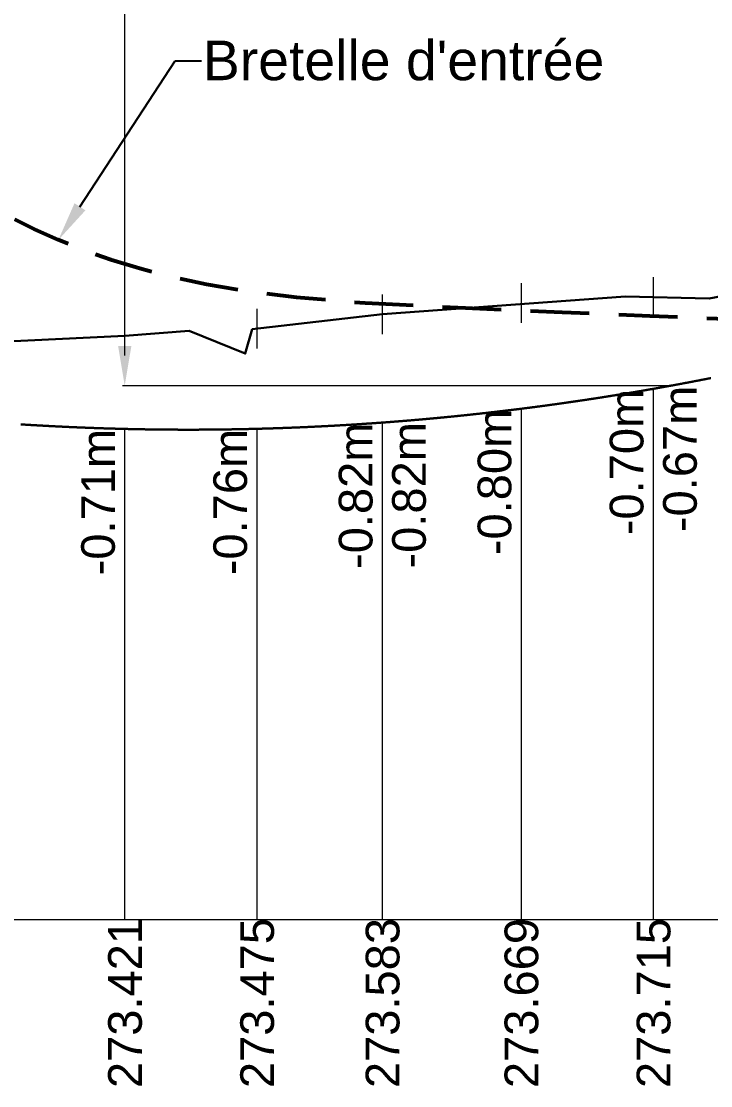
# Model space of a CAD drawing. Extents: x -67 to 3544, y -51 to 656.
# Drawn here: x 1860.6 to 1912.8, y 114.6 to 195.2 of the extents above; entities that cross this region are included whole.
import ezdxf
from ezdxf import colors
from ezdxf.entities.mleader import LeaderData, LeaderLine
from ezdxf.enums import TextEntityAlignment as Align
from ezdxf.math import Vec2, Vec3

# ---------------------------------------------------------------- set-up
doc = ezdxf.new("R2010")
doc.units = 0
doc.header["$PDSIZE"] = -0.00032
doc.linetypes.add('CACHE', pattern=[9.525, 6.35, -3.175])
doc.layers.get('0').update_dxf_attribs({"lineweight": 0})
for name, color, linetype, lineweight in [("Route - Bretelle d'entrée - PL - A14_Bretelle de sortie", 5, 'Continuous', 0), ("Route - Bretelle d'entrée - PL - Habillage - Intersection d’axes", 7, 'Continuous', 0), ('Route - Bretelle de sortie - PL - Cotation', 7, 'Continuous', 0), ('Route - Bretelle de sortie - PL - Projet Linéaire', 7, 'Continuous', 0), ('Route - Bretelle de sortie - PL - Terrain', 3, 'Continuous', 0)]:
    doc.layers.add(name, color=color, linetype=linetype, lineweight=lineweight)
doc.styles.add('CoteVert', font='arial.ttf', dxfattribs={"height": 0.0017})
doc.styles.add('CoteVertB', font='arial.ttf', dxfattribs={"height": 0.0017})
doc.styles.get("Standard").update_dxf_attribs({"font": 'arial.ttf', "height": 2.5})
doc.dimstyles.get("Standard").update_dxf_attribs({"dimtxt": 0.18, "dimasz": 0.18, "dimexe": 0.18, "dimexo": 0.0625, "dimgap": 0.09, "dimtad": 0, "dimtih": 1, "dimtoh": 1, "dimdec": 4, "dimzin": 0, "dimdsep": 46, "dimtxsty": 'Standard', "dimcen": 0.09, "dimadec": 0, "dimazin": 0, "dimtfac": 1, "dimtdec": 4, "dimtofl": 0, "dimtmove": 0, "dimatfit": 3, "dimfxl": 1, "dimtolj": 1, "dimtzin": 0, "dimarcsym": 0})

# ---------------------------------------------------------------- blocks, each defined once
blk = doc.blocks.new('*D12')
at = {"transparency": 16777216}
for p, q in [((1909.686, 271.735), (1868.25, 271.735)), ((1868.43, 268.735), (1868.43, 234.553)), ((1868.43, 170.633), (1868.43, 204.815)), ((1909.686, 167.633), (1868.25, 167.633))]:
    blk.add_line(p, q, dxfattribs=at)
for points in [[(1867.93, 268.735), (1868.93, 268.735), (1868.43, 271.735)], [(1867.93, 170.633), (1868.93, 170.633), (1868.43, 167.633)]]:
    blk.add_solid(points, dxfattribs=at)
at = {"layer": 'Defpoints', "color": 0, "transparency": 16777216}
for p in [(1909.749, 271.735), (1868.43, 167.633), (1909.749, 167.633)]:
    blk.add_point(p, dxfattribs=at)
at = {"transparency": 16777216, "insert": (1868.43, 219.684), "char_height": 3, "attachment_point": 5, "rotation": 90}
blk.add_mtext('\\A1;Gabarit 10.41 m', dxfattribs=at)

msp = doc.modelspace()

# ---------------------------------------------------------------- linework, layer by layer
at = {"layer": "Route - Bretelle d'entrée - PL - A14_Bretelle de sortie", "color": 5, "linetype": 'CACHE', "lineweight": 53, "ltscale": 0.7, "flags": 128}
msp.add_lwpolyline([(2039.55295, 194.20613), (2001.65898, 193.53979), (1999.14694, 193.45618), (1996.63484, 193.29368), (1994.1226, 193.05229), (1991.61024, 192.73198), (1989.09787, 192.33272), (1986.58587, 191.8545), (1984.07503, 191.29726), (1981.56661, 190.66097), (1979.06251, 189.94557), (1976.56536, 189.15101), (1974.07865, 188.27722), (1971.60687, 187.32415), (1969.15555, 186.2917), (1966.73145, 185.1798), (1965.95037, 184.80111), (1952.40652, 177.72321), (1951.0789, 177.01212), (1949.75592, 176.3507), (1948.43415, 175.7389), (1947.10962, 175.17667), (1945.77773, 174.66398), (1944.43302, 174.20077), (1943.06892, 173.78701), (1941.67737, 173.42268), (1940.24824, 173.10773), (1938.76844, 172.84215), (1937.22049, 172.62591), (1935.58012, 172.459), (1933.8119, 172.34141), (1931.86056, 172.27312), (1929.63149, 172.25413), (1926.93727, 172.28444), (1923.36767, 172.36406), (1919.03469, 172.49297), (1913.9947, 172.67121), (1908.16303, 172.89877), (1901.52822, 173.17569), (1894.2144, 173.50197), (1886.62449, 173.87766), (1881.43532, 174.30277), (1877.69741, 174.77734), (1874.62674, 175.3014), (1871.95763, 175.87501), (1869.56175, 176.4982), (1867.36583, 177.17103), (1865.32365, 177.89354), (1863.40402, 178.66579), (1861.58487, 179.48785), (1859.84998, 180.35978), (1858.23508, 181.25381), (1813.61561, 208.07307)], dxfattribs=at)
at = {"layer": 'Route - Bretelle de sortie - PL - Cotation', "color": 7, "linetype": 'Continuous'}
for p, q in [((1908.44873, 172.85307), (1908.44873, 175.85307)), ((1898.44873, 172.39316), (1898.44873, 175.39316)), ((1887.94316, 171.53961), (1887.94316, 174.53961)), ((1878.44873, 170.45465), (1878.44873, 173.45465)), ((1868.44873, 169.91791), (1868.44873, 172.91791)), ((1908.44873, 127.20613), (1908.44873, 167.39997)), ((1898.44873, 127.20613), (1898.44873, 165.89002)), ((1887.94316, 127.20613), (1887.94316, 164.84229)), ((1868.44873, 127.20613), (1868.44873, 164.36018)), ((1878.44873, 127.20613), (1878.44873, 164.37012)), ((2054.3083, 127.20613), (1602.96748, 127.20613))]:
    msp.add_line(p, q, dxfattribs=at)
at = {"layer": 'Route - Bretelle de sortie - PL - Projet Linéaire', "color": 1, "linetype": 'Continuous', "lineweight": 30, "flags": 128}
msp.add_lwpolyline([(1860.57152, 164.70439), (1860.60639, 164.70219), (1860.64126, 164.69999), (1860.67613, 164.69779), (1860.71101, 164.6956), (1860.74588, 164.69342), (1860.78075, 164.69124), (1860.81562, 164.68907), (1860.85049, 164.6869), (1860.88537, 164.68475), (1860.92024, 164.68259), (1860.95511, 164.68044), (1860.98998, 164.6783), (1861.02485, 164.67617), (1861.05972, 164.67404), (1861.0946, 164.67192), (1861.12947, 164.6698), (1861.16434, 164.66769), (1861.19921, 164.66559), (1861.23408, 164.66349), (1861.26896, 164.6614), (1861.30383, 164.65931), (1861.3387, 164.65723), (1861.37357, 164.65516), (1861.40844, 164.65309), (1861.44331, 164.65103), (1861.47819, 164.64897), (1861.51306, 164.64693), (1861.54793, 164.64488), (1861.5828, 164.64285), (1861.61767, 164.64081), (1861.65255, 164.63879), (1861.68742, 164.63677), (1861.72229, 164.63476), (1861.75716, 164.63275), (1861.79203, 164.63075), (1861.8269, 164.62875), (1861.86178, 164.62676), (1861.89665, 164.62478), (1861.93152, 164.62281), (1861.96639, 164.62084), (1862.00126, 164.61887), (1862.03613, 164.61691), (1862.07101, 164.61496), (1862.10588, 164.61302), (1862.14075, 164.61108), (1862.17562, 164.60914), (1862.21049, 164.60721), (1862.24536, 164.60529), (1862.28024, 164.60338), (1862.31511, 164.60146), (1862.34998, 164.59956), (1862.38485, 164.59767), (1862.41972, 164.59577), (1862.45459, 164.59389), (1862.48946, 164.59201), (1862.52434, 164.59014), (1862.55921, 164.58827), (1862.59408, 164.58641), (1862.62895, 164.58455), (1862.66382, 164.5827), (1862.69869, 164.58086), (1862.73357, 164.57903), (1862.76844, 164.57719), (1862.80331, 164.57537), (1862.83818, 164.57355), (1862.87305, 164.57174), (1862.90792, 164.56993), (1862.94279, 164.56813), (1862.97767, 164.56634), (1863.01254, 164.56455), (1863.04741, 164.56277), (1863.08228, 164.56099), (1863.11715, 164.55923), (1863.15202, 164.55746), (1863.1869, 164.5557), (1863.22177, 164.55395), (1863.25664, 164.55221), (1863.29151, 164.55047), (1863.32638, 164.54873), (1863.36125, 164.547), (1863.39612, 164.54528), (1863.43099, 164.54357), (1863.46587, 164.54186), (1863.50074, 164.54016), (1863.53561, 164.53846), (1863.57048, 164.53677), (1863.60535, 164.53509), (1863.64022, 164.53341), (1863.6751, 164.53174), (1863.70997, 164.53007), (1863.74484, 164.52841), (1863.77971, 164.52675), (1863.81458, 164.52511), (1863.84945, 164.52347), (1863.88432, 164.52183), (1863.91919, 164.5202), (1863.95407, 164.51857), (1863.98894, 164.51696), (1864.02381, 164.51535), (1864.05868, 164.51374), (1864.09355, 164.51214), (1864.12842, 164.51055), (1864.16329, 164.50896), (1864.19817, 164.50738), (1864.23304, 164.5058), (1864.26791, 164.50423), (1864.30278, 164.50267), (1864.33765, 164.50111), (1864.37252, 164.49956), (1864.40739, 164.49802), (1864.44226, 164.49648), (1864.47714, 164.49495), (1864.51201, 164.49342), (1864.54688, 164.4919), (1864.58175, 164.49038), (1864.61662, 164.48888), (1864.65149, 164.48738), (1864.68636, 164.48588), (1864.72123, 164.48439), (1864.75611, 164.48291), (1864.79098, 164.48143), (1864.82585, 164.47996), (1864.86072, 164.47849), (1864.89559, 164.47703), (1864.93046, 164.47558), (1864.96533, 164.47413), (1865.0002, 164.47269), (1865.03507, 164.47125), (1865.06995, 164.46983), (1865.10482, 164.4684), (1865.13969, 164.46698), (1865.17456, 164.46557), (1865.20943, 164.46417), (1865.2443, 164.46277), (1865.27917, 164.46138), (1865.31404, 164.45999), (1865.34891, 164.45861), (1865.38379, 164.45723), (1865.41866, 164.45587), (1865.45353, 164.4545), (1865.4884, 164.45315), (1865.52327, 164.4518), (1865.55814, 164.45045), (1865.59301, 164.44912), (1865.62788, 164.44778), (1865.66275, 164.44646), (1865.69763, 164.44514), (1865.7325, 164.44382), (1865.76737, 164.44252), (1865.80224, 164.44122), (1865.83711, 164.43992), (1865.87198, 164.43863), (1865.90685, 164.43735), (1865.94172, 164.43607), (1865.97659, 164.4348), (1866.01146, 164.43353), (1866.04634, 164.43227), (1866.08121, 164.43102), (1866.11608, 164.42977), (1866.15095, 164.42853), (1866.18582, 164.4273), (1866.22069, 164.42607), (1866.25556, 164.42485), (1866.29043, 164.42363), (1866.3253, 164.42242), (1866.36018, 164.42121), (1866.39505, 164.42002), (1866.42992, 164.41883), (1866.46479, 164.41764), (1866.49966, 164.41646), (1866.53453, 164.41528), (1866.5694, 164.41412), (1866.60427, 164.41296), (1866.63914, 164.4118), (1866.67401, 164.41065), (1866.70888, 164.40951), (1866.74376, 164.40837), (1866.77863, 164.40724), (1866.8135, 164.40611), (1866.84837, 164.405), (1866.88324, 164.40388), (1866.91811, 164.40277), (1866.95298, 164.40167), (1866.98785, 164.40058), (1867.02272, 164.39949), (1867.05759, 164.39841), (1867.09246, 164.39733), (1867.12734, 164.39626), (1867.16221, 164.39519), (1867.19708, 164.39414), (1867.23195, 164.39309), (1867.26682, 164.39204), (1867.30169, 164.391), (1867.33656, 164.38996), (1867.37143, 164.38894), (1867.4063, 164.38791), (1867.44117, 164.3869), (1867.47604, 164.38589), (1867.51092, 164.38489), (1867.54579, 164.38389), (1867.58066, 164.3829), (1867.61553, 164.38191), (1867.6504, 164.38093), (1867.68527, 164.37996), (1867.72014, 164.37899), (1867.75501, 164.37803), (1867.78988, 164.37708), (1867.82475, 164.37613), (1867.85962, 164.37518), (1867.89449, 164.37425), (1867.92937, 164.37332), (1867.96424, 164.37239), (1867.99911, 164.37147), (1868.03398, 164.37056), (1868.06885, 164.36966), (1868.10372, 164.36875), (1868.13859, 164.36786), (1868.17346, 164.36697), (1868.20833, 164.36609), (1868.2432, 164.36521), (1868.27807, 164.36434), (1868.31294, 164.36348), (1868.34781, 164.36262), (1868.38269, 164.36177), (1868.41756, 164.36092), (1868.45243, 164.36009), (1868.4873, 164.35925), (1868.52217, 164.35842), (1868.55704, 164.3576), (1868.59191, 164.35679), (1868.62678, 164.35598), (1868.66165, 164.35518), (1868.69652, 164.35438), (1868.73139, 164.35359), (1868.76626, 164.3528), (1868.80113, 164.35203), (1868.836, 164.35125), (1868.87088, 164.35049), (1868.90575, 164.34973), (1868.94062, 164.34897), (1868.97549, 164.34822), (1869.01036, 164.34748), (1869.04523, 164.34674), (1869.0801, 164.34602), (1869.11497, 164.34529), (1869.14984, 164.34457), (1869.18471, 164.34386), (1869.21958, 164.34316), (1869.25445, 164.34246), (1869.28932, 164.34176), (1869.32419, 164.34108), (1869.35907, 164.34039), (1869.39394, 164.33972), (1869.42881, 164.33905), (1869.46368, 164.33838), (1869.49855, 164.33773), (1869.53342, 164.33708), (1869.56829, 164.33643), (1869.60316, 164.3358), (1869.63803, 164.33516), (1869.6729, 164.33454), (1869.70777, 164.33392), (1869.74264, 164.3333), (1869.77751, 164.33269), (1869.81238, 164.33209), (1869.84726, 164.33149), (1869.88213, 164.3309), (1869.917, 164.33032), (1869.95187, 164.32974), (1869.98674, 164.32917), (1870.02161, 164.3286), (1870.05648, 164.32804), (1870.09135, 164.32749), (1870.12622, 164.32694), (1870.16109, 164.3264), (1870.19596, 164.32586), (1870.23083, 164.32533), (1870.2657, 164.32481), (1870.30057, 164.32429), (1870.33545, 164.32378), (1870.37032, 164.32328), (1870.40519, 164.32278), (1870.44006, 164.32229), (1870.47493, 164.3218), (1870.5098, 164.32132), (1870.54467, 164.32084), (1870.57954, 164.32038), (1870.61441, 164.31991), (1870.64928, 164.31946), (1870.68415, 164.31901), (1870.71902, 164.31856), (1870.75389, 164.31812), (1870.78876, 164.31769), (1870.82363, 164.31727), (1870.8585, 164.31684), (1870.89337, 164.31643), (1870.92825, 164.31602), (1870.96312, 164.31562), (1870.99799, 164.31523), (1871.03286, 164.31483), (1871.06773, 164.31445), (1871.1026, 164.31408), (1871.13747, 164.3137), (1871.17234, 164.31334), (1871.20721, 164.31298), (1871.24208, 164.31263), (1871.27695, 164.31228), (1871.31182, 164.31194), (1871.34669, 164.3116), (1871.38156, 164.31128), (1871.41643, 164.31095), (1871.4513, 164.31064), (1871.48617, 164.31033), (1871.52105, 164.31002), (1871.55592, 164.30972), (1871.59079, 164.30943), (1871.62566, 164.30914), (1871.66053, 164.30886), (1871.6954, 164.30859), (1871.73027, 164.30832), (1871.76514, 164.30806), (1871.80001, 164.30781), (1871.83488, 164.30755), (1871.86975, 164.30731), (1871.90462, 164.30707), (1871.93949, 164.30684), (1871.97436, 164.30662), (1872.00923, 164.3064), (1872.0441, 164.30618), (1872.07897, 164.30598), (1872.11385, 164.30578), (1872.14872, 164.30558), (1872.18359, 164.30539), (1872.21846, 164.30521), (1872.25333, 164.30503), (1872.2882, 164.30486), (1872.32307, 164.30469), (1872.35794, 164.30454), (1872.39281, 164.30439), (1872.42768, 164.30424), (1872.46255, 164.3041), (1872.49742, 164.30397), (1872.53229, 164.30384), (1872.56716, 164.30371), (1872.60203, 164.3036), (1872.6369, 164.30349), (1872.67177, 164.30338), (1872.70665, 164.30329), (1872.74152, 164.3032), (1872.77639, 164.30311), (1872.81126, 164.30303), (1872.84613, 164.30296), (1872.881, 164.30289), (1872.91587, 164.30283), (1872.95074, 164.30277), (1872.98561, 164.30272), (1873.02048, 164.30268), (1873.05535, 164.30264), (1873.09022, 164.30261), (1873.12509, 164.30259), (1873.15996, 164.30257), (1873.19483, 164.30256), (1873.2297, 164.30255), (1873.26457, 164.30255), (1873.29945, 164.30255), (1873.33432, 164.30257), (1873.36919, 164.30259), (1873.40406, 164.30261), (1873.43893, 164.30264), (1873.4738, 164.30267), (1873.50867, 164.30272), (1873.54354, 164.30276), (1873.57841, 164.30282), (1873.61328, 164.30288), (1873.64815, 164.30295), (1873.68302, 164.30302), (1873.71789, 164.3031), (1873.75276, 164.30318), (1873.78763, 164.30327), (1873.8225, 164.30337), (1873.85737, 164.30347), (1873.89225, 164.30358), (1873.92712, 164.3037), (1873.96199, 164.30382), (1873.99686, 164.30394), (1874.03173, 164.30408), (1874.0666, 164.30422), (1874.10147, 164.30436), (1874.13634, 164.30451), (1874.17121, 164.30467), (1874.20608, 164.30484), (1874.24095, 164.30501), (1874.27582, 164.30518), (1874.31069, 164.30536), (1874.34556, 164.30555), (1874.38043, 164.30575), (1874.4153, 164.30594), (1874.45017, 164.30615), (1874.48505, 164.30636), (1874.51992, 164.30658), (1874.55479, 164.30681), (1874.58966, 164.30704), (1874.62453, 164.30727), (1874.6594, 164.30752), (1874.69427, 164.30777), (1874.72914, 164.30802), (1874.76401, 164.30828), (1874.79888, 164.30855), (1874.83375, 164.30882), (1874.86862, 164.3091), (1874.90349, 164.30939), (1874.93836, 164.30968), (1874.97323, 164.30998), (1875.0081, 164.31028), (1875.04297, 164.31059), (1875.07785, 164.3109), (1875.11272, 164.31123), (1875.14759, 164.31156), (1875.18246, 164.31189), (1875.21733, 164.31223), (1875.2522, 164.31257), (1875.28707, 164.31293), (1875.32194, 164.31328), (1875.35681, 164.31365), (1875.39168, 164.31402), (1875.42655, 164.3144), (1875.46142, 164.31478), (1875.49629, 164.31517), (1875.53116, 164.31556), (1875.56603, 164.31596), (1875.6009, 164.31637), (1875.63577, 164.31678), (1875.67065, 164.3172), (1875.70552, 164.31763), (1875.74039, 164.31806), (1875.77526, 164.31849), (1875.81013, 164.31894), (1875.845, 164.31939), (1875.87987, 164.31984), (1875.91474, 164.3203), (1875.94961, 164.32077), (1875.98448, 164.32125), (1876.01935, 164.32173), (1876.05422, 164.32221), (1876.08909, 164.3227), (1876.12396, 164.3232), (1876.15883, 164.32371), (1876.1937, 164.32422), (1876.22857, 164.32473), (1876.26345, 164.32526), (1876.29832, 164.32578), (1876.33319, 164.32632), (1876.36806, 164.32686), (1876.40293, 164.32741), (1876.4378, 164.32796), (1876.47267, 164.32852), (1876.50754, 164.32908), (1876.54241, 164.32965), (1876.57728, 164.33023), (1876.61215, 164.33081), (1876.64702, 164.3314), (1876.68189, 164.332), (1876.71676, 164.3326), (1876.75164, 164.33321), (1876.78651, 164.33382), (1876.82138, 164.33444), (1876.85625, 164.33507), (1876.89112, 164.3357), (1876.92599, 164.33634), (1876.96086, 164.33698), (1876.99573, 164.33763), (1877.0306, 164.33829), (1877.06547, 164.33895), (1877.10034, 164.33962), (1877.13521, 164.34029), (1877.17008, 164.34097), (1877.20495, 164.34166), (1877.23983, 164.34235), (1877.2747, 164.34305), (1877.30957, 164.34376), (1877.34444, 164.34446), (1877.37931, 164.34518), (1877.41418, 164.34591), (1877.44905, 164.34664), (1877.48392, 164.34737), (1877.51879, 164.34811), (1877.55366, 164.34886), (1877.58853, 164.34961), (1877.6234, 164.35037), (1877.65827, 164.35114), (1877.69314, 164.35191), (1877.72802, 164.35269), (1877.76289, 164.35347), (1877.79776, 164.35426), (1877.83263, 164.35506), (1877.8675, 164.35586), (1877.90237, 164.35667), (1877.93724, 164.35748), (1877.97211, 164.3583), (1878.00698, 164.35913), (1878.04185, 164.35996), (1878.07672, 164.3608), (1878.11159, 164.36164), (1878.14646, 164.36249), (1878.18133, 164.36335), (1878.21621, 164.36421), (1878.25108, 164.36508), (1878.28595, 164.36596), (1878.32082, 164.36684), (1878.35569, 164.36772), (1878.39056, 164.36862), (1878.42543, 164.36952), (1878.4603, 164.37042), (1878.49517, 164.37133), (1878.53004, 164.37225), (1878.56491, 164.37318), (1878.59979, 164.37411), (1878.63466, 164.37504), (1878.66953, 164.37598), (1878.7044, 164.37693), (1878.73927, 164.37789), (1878.77414, 164.37885), (1878.80901, 164.37981), (1878.84388, 164.38078), (1878.87875, 164.38176), (1878.91362, 164.38275), (1878.94849, 164.38374), (1878.98336, 164.38473), (1879.01823, 164.38574), (1879.05311, 164.38675), (1879.08798, 164.38776), (1879.12285, 164.38878), (1879.15772, 164.38981), (1879.19259, 164.39084), (1879.22746, 164.39188), (1879.26233, 164.39293), (1879.2972, 164.39398), (1879.33207, 164.39504), (1879.36694, 164.3961), (1879.40181, 164.39717), (1879.43668, 164.39825), (1879.47156, 164.39933), (1879.50643, 164.40041), (1879.5413, 164.40151), (1879.57617, 164.40261), (1879.61104, 164.40371), (1879.64591, 164.40482), (1879.68078, 164.40594), (1879.71565, 164.40707), (1879.75052, 164.4082), (1879.78539, 164.40934), (1879.82026, 164.41048), (1879.85514, 164.41163), (1879.89001, 164.41278), (1879.92488, 164.41394), (1879.95975, 164.41511), (1879.99462, 164.41628), (1880.02949, 164.41746), (1880.06436, 164.41865), (1880.09923, 164.41984), (1880.1341, 164.42103), (1880.16898, 164.42224), (1880.20385, 164.42345), (1880.23872, 164.42466), (1880.27359, 164.42589), (1880.30846, 164.42711), (1880.34333, 164.42835), (1880.3782, 164.42959), (1880.41307, 164.43083), (1880.44794, 164.43208), (1880.48281, 164.43334), (1880.51769, 164.43461), (1880.55256, 164.43588), (1880.58743, 164.43715), (1880.6223, 164.43844), (1880.65717, 164.43973), (1880.69204, 164.44102), (1880.72691, 164.44232), (1880.76178, 164.44363), (1880.79665, 164.44494), (1880.83152, 164.44626), (1880.8664, 164.44758), (1880.90127, 164.44892), (1880.93614, 164.45025), (1880.97101, 164.45159), (1881.00588, 164.45294), (1881.04075, 164.4543), (1881.07562, 164.45566), (1881.11049, 164.45703), (1881.14536, 164.4584), (1881.18024, 164.45978), (1881.21511, 164.46117), (1881.24998, 164.46256), (1881.28485, 164.46395), (1881.31972, 164.46536), (1881.35459, 164.46677), (1881.38946, 164.46819), (1881.42433, 164.46961), (1881.45921, 164.47104), (1881.49408, 164.47247), (1881.52895, 164.47391), (1881.56382, 164.47536), (1881.59869, 164.47681), (1881.63356, 164.47827), (1881.66843, 164.47973), (1881.7033, 164.4812), (1881.73817, 164.48268), (1881.77305, 164.48417), (1881.80792, 164.48565), (1881.84279, 164.48715), (1881.87766, 164.48865), (1881.91253, 164.49016), (1881.9474, 164.49167), (1881.98227, 164.49319), (1882.01714, 164.49472), (1882.05202, 164.49625), (1882.08689, 164.49779), (1882.12176, 164.49933), (1882.15663, 164.50088), (1882.1915, 164.50244), (1882.22637, 164.504), (1882.26124, 164.50557), (1882.29611, 164.50714), (1882.33099, 164.50872), (1882.36586, 164.51031), (1882.40073, 164.5119), (1882.4356, 164.5135), (1882.47047, 164.5151), (1882.50534, 164.51671), (1882.54021, 164.51833), (1882.57508, 164.51995), (1882.60996, 164.52158), (1882.64483, 164.52322), (1882.6797, 164.52486), (1882.71457, 164.52651), (1882.74944, 164.52816), (1882.78431, 164.52982), (1882.81918, 164.53148), (1882.85406, 164.53316), (1882.88893, 164.53484), (1882.9238, 164.53652), (1882.95867, 164.53821), (1882.99354, 164.5399), (1883.02841, 164.5416), (1883.06328, 164.54331), (1883.09815, 164.54503), (1883.13303, 164.54674), (1883.1679, 164.54847), (1883.20277, 164.5502), (1883.23764, 164.55194), (1883.27251, 164.55369), (1883.30738, 164.55544), (1883.34226, 164.5572), (1883.37713, 164.55896), (1883.412, 164.56073), (1883.44687, 164.5625), (1883.48174, 164.56428), (1883.51661, 164.56607), (1883.55148, 164.56786), (1883.58636, 164.56966), (1883.62123, 164.57147), (1883.6561, 164.57328), (1883.69097, 164.5751), (1883.72584, 164.57692), (1883.76071, 164.57875), (1883.79558, 164.58059), (1883.83046, 164.58243), (1883.86533, 164.58427), (1883.9002, 164.58613), (1883.93507, 164.58799), (1883.96994, 164.58986), (1884.00481, 164.59173), (1884.03969, 164.59361), (1884.07456, 164.59549), (1884.10943, 164.59738), (1884.1443, 164.59928), (1884.17917, 164.60118), (1884.21404, 164.60309), (1884.24892, 164.605), (1884.28379, 164.60692), (1884.31866, 164.60885), (1884.35353, 164.61078), (1884.3884, 164.61272), (1884.42327, 164.61467), (1884.45814, 164.61662), (1884.49302, 164.61858), (1884.52789, 164.62054), (1884.56276, 164.62251), (1884.59763, 164.62448), (1884.6325, 164.62647), (1884.66738, 164.62846), (1884.70225, 164.63045), (1884.73712, 164.63245), (1884.77199, 164.63445), (1884.80686, 164.63646), (1884.84173, 164.63848), (1884.87661, 164.64051), (1884.91148, 164.64254), (1884.94635, 164.64458), (1884.98122, 164.64662), (1885.01609, 164.64867), (1885.05096, 164.65072), (1885.08584, 164.65278), (1885.12071, 164.65485), (1885.15558, 164.65692), (1885.19045, 164.659), (1885.22532, 164.66108), (1885.26019, 164.66318), (1885.29507, 164.66527), (1885.32994, 164.66738), (1885.36481, 164.66948), (1885.39968, 164.6716), (1885.43455, 164.67372), (1885.46943, 164.67585), (1885.5043, 164.67798), (1885.53917, 164.68012), (1885.57404, 164.68227), (1885.60891, 164.68442), (1885.64379, 164.68658), (1885.67866, 164.68874), (1885.71353, 164.69091), (1885.7484, 164.69309), (1885.78327, 164.69527), (1885.81815, 164.69746), (1885.85302, 164.69965), (1885.88789, 164.70185), (1885.92276, 164.70406), (1885.95763, 164.70628), (1885.99251, 164.70849), (1886.02738, 164.71072), (1886.06225, 164.71295), (1886.09712, 164.71518), (1886.13199, 164.71743), (1886.16687, 164.71968), (1886.20174, 164.72193), (1886.23661, 164.7242), (1886.27148, 164.72646), (1886.30635, 164.72874), (1886.34123, 164.73102), (1886.3761, 164.7333), (1886.41097, 164.73559), (1886.44584, 164.73789), (1886.48071, 164.74019), (1886.51559, 164.7425), (1886.55046, 164.74482), (1886.58533, 164.74714), (1886.6202, 164.74947), (1886.65507, 164.75181), (1886.68995, 164.75414), (1886.75969, 164.75884), (1886.79456, 164.7612), (1886.82943, 164.76357), (1886.86431, 164.76594), (1886.89918, 164.76832), (1886.93405, 164.7707), (1886.96892, 164.77309), (1887.0038, 164.77548), (1887.03867, 164.77789), (1887.07354, 164.78029), (1887.10841, 164.7827), (1887.14328, 164.78512), (1887.17816, 164.78755), (1887.21303, 164.78998), (1887.2479, 164.79242), (1887.28277, 164.79486), (1887.31765, 164.79731), (1887.35252, 164.79977), (1887.38739, 164.80223), (1887.42226, 164.8047), (1887.45714, 164.80717), (1887.49201, 164.80965), (1887.52688, 164.81214), (1887.56175, 164.81463), (1887.59662, 164.81713), (1887.6315, 164.81963), (1887.66637, 164.82215), (1887.70124, 164.82466), (1887.73611, 164.82718), (1887.77099, 164.82971), (1887.80586, 164.83225), (1887.84073, 164.83479), (1887.8756, 164.83734), (1887.91048, 164.83989), (1887.94535, 164.84245), (1887.98022, 164.84502), (1888.01509, 164.84759), (1888.04997, 164.85016), (1888.08484, 164.85275), (1888.11971, 164.85534), (1888.15458, 164.85793), (1888.18946, 164.86054), (1888.22433, 164.86314), (1888.2592, 164.86576), (1888.29407, 164.86838), (1888.32895, 164.87101), (1888.36382, 164.87364), (1888.39869, 164.87627), (1888.43356, 164.87892), (1888.46844, 164.88157), (1888.50331, 164.88423), (1888.53818, 164.88689), (1888.57305, 164.88956), (1888.60793, 164.89223), (1888.6428, 164.89491), (1888.67767, 164.8976), (1888.71255, 164.90029), (1888.74742, 164.90299), (1888.78229, 164.9057), (1888.81716, 164.90841), (1888.85204, 164.91113), (1888.88691, 164.91385), (1888.92178, 164.91658), (1888.95665, 164.91931), (1888.99153, 164.92206), (1889.0264, 164.92481), (1889.06127, 164.92756), (1889.09614, 164.93032), (1889.13102, 164.93308), (1889.16589, 164.93586), (1889.20076, 164.93864), (1889.23564, 164.94142), (1889.27051, 164.94421), (1889.30538, 164.94701), (1889.34025, 164.94981), (1889.37513, 164.95262), (1889.41, 164.95543), (1889.44487, 164.95825), (1889.47975, 164.96108), (1889.51462, 164.96391), (1889.54949, 164.96675), (1889.58436, 164.9696), (1889.61924, 164.97245), (1889.65411, 164.97531), (1889.68898, 164.97817), (1889.72386, 164.98104), (1889.75873, 164.98391), (1889.7936, 164.98679), (1889.82847, 164.98968), (1889.86335, 164.99258), (1889.89822, 164.99548), (1889.93309, 164.99838), (1889.96797, 165.0013), (1890.00284, 165.00421), (1890.03771, 165.00714), (1890.07259, 165.01007), (1890.10746, 165.01301), (1890.14233, 165.01595), (1890.17721, 165.0189), (1890.21208, 165.02185), (1890.24695, 165.02481), (1890.28182, 165.02778), (1890.3167, 165.03075), (1890.35157, 165.03373), (1890.38644, 165.03671), (1890.42132, 165.0397), (1890.45619, 165.0427), (1890.49106, 165.04571), (1890.52594, 165.04872), (1890.56081, 165.05173), (1890.59568, 165.05475), (1890.63056, 165.05778), (1890.66543, 165.06081), (1890.7003, 165.06385), (1890.73518, 165.0669), (1890.77005, 165.06995), (1890.80492, 165.07301), (1890.8398, 165.07607), (1890.87467, 165.07915), (1890.90954, 165.08222), (1890.94441, 165.0853), (1890.97929, 165.08839), (1891.01416, 165.09148), (1891.04904, 165.09458), (1891.08391, 165.09769), (1891.11878, 165.1008), (1891.15366, 165.10392), (1891.18853, 165.10705), (1891.2234, 165.11018), (1891.25827, 165.11332), (1891.29315, 165.11646), (1891.32802, 165.11961), (1891.3629, 165.12276), (1891.39777, 165.12592), (1891.43264, 165.12909), (1891.46752, 165.13227), (1891.50239, 165.13545), (1891.53726, 165.13863), (1891.57214, 165.14182), (1891.60701, 165.14502), (1891.64188, 165.14823), (1891.67676, 165.15144), (1891.71163, 165.15465), (1891.7465, 165.15787), (1891.78138, 165.1611), (1891.81625, 165.16433), (1891.85112, 165.16758), (1891.886, 165.17082), (1891.92087, 165.17408), (1891.95574, 165.17734), (1891.99062, 165.1806), (1892.02549, 165.18387), (1892.06037, 165.18714), (1892.09524, 165.19043), (1892.13011, 165.19372), (1892.16499, 165.19701), (1892.19986, 165.20031), (1892.23473, 165.20362), (1892.26961, 165.20694), (1892.30448, 165.21025), (1892.33936, 165.21358), (1892.37423, 165.21691), (1892.4091, 165.22025), (1892.44398, 165.22359), (1892.47885, 165.22695), (1892.51373, 165.2303), (1892.5486, 165.23366), (1892.58347, 165.23703), (1892.61835, 165.2404), (1892.65322, 165.24378), (1892.68809, 165.24717), (1892.72297, 165.25057), (1892.75784, 165.25396), (1892.79272, 165.25737), (1892.82759, 165.26078), (1892.86246, 165.26419), (1892.89734, 165.26762), (1892.93221, 165.27105), (1892.96709, 165.27448), (1893.00196, 165.27792), (1893.03683, 165.28137), (1893.07171, 165.28482), (1893.10658, 165.28828), (1893.14146, 165.29175), (1893.17633, 165.29522), (1893.2112, 165.2987), (1893.24608, 165.30218), (1893.28095, 165.30567), (1893.31582, 165.30917), (1893.3507, 165.31267), (1893.38557, 165.31618), (1893.42045, 165.31969), (1893.45532, 165.32321), (1893.4902, 165.32674), (1893.52507, 165.33027), (1893.55994, 165.33381), (1893.59482, 165.33735), (1893.62969, 165.3409), (1893.66457, 165.34446), (1893.69944, 165.34802), (1893.73432, 165.35159), (1893.76919, 165.35517), (1893.80406, 165.35875), (1893.83894, 165.36233), (1893.87381, 165.36593), (1893.90869, 165.36953), (1893.94356, 165.37313), (1893.97843, 165.37674), (1894.01331, 165.38036), (1894.04818, 165.38399), (1894.08306, 165.38761), (1894.11793, 165.39125), (1894.15281, 165.39489), (1894.18768, 165.39854), (1894.22256, 165.40219), (1894.25743, 165.40585), (1894.29231, 165.40952), (1894.32718, 165.41319), (1894.36205, 165.41687), (1894.39693, 165.42056), (1894.4318, 165.42425), (1894.46668, 165.42794), (1894.50155, 165.43165), (1894.53643, 165.43535), (1894.5713, 165.43907), (1894.60617, 165.44279), (1894.64105, 165.44652), (1894.67592, 165.45025), (1894.7108, 165.45399), (1894.74567, 165.45773), (1894.78055, 165.46148), (1894.81542, 165.46524), (1894.8503, 165.46901), (1894.88517, 165.47278), (1894.92005, 165.47655), (1894.95492, 165.48033), (1894.9898, 165.48412), (1895.02467, 165.48791), (1895.05954, 165.49172), (1895.09442, 165.49552), (1895.12929, 165.49933), (1895.16417, 165.50315), (1895.19904, 165.50698), (1895.23392, 165.51081), (1895.26879, 165.51464), (1895.30367, 165.51849), (1895.33854, 165.52233), (1895.37342, 165.52619), (1895.40829, 165.53005), (1895.44317, 165.53392), (1895.47804, 165.53779), (1895.51292, 165.54167), (1895.54779, 165.54555), (1895.58267, 165.54944), (1895.61754, 165.55334), (1895.65242, 165.55725), (1895.68729, 165.56116), (1895.72217, 165.56507), (1895.75704, 165.56899), (1895.79192, 165.57292), (1895.82679, 165.57686), (1895.86167, 165.58079), (1895.89654, 165.58474), (1895.93142, 165.58869), (1895.96629, 165.59265), (1896.00117, 165.59661), (1896.03604, 165.60059), (1896.07092, 165.60456), (1896.10579, 165.60854), (1896.14067, 165.61253), (1896.17554, 165.61653), (1896.21042, 165.62053), (1896.24529, 165.62453), (1896.28017, 165.62855), (1896.31504, 165.63257), (1896.34992, 165.63659), (1896.38479, 165.64062), (1896.41967, 165.64466), (1896.45454, 165.6487), (1896.48942, 165.65275), (1896.52429, 165.65681), (1896.55917, 165.66087), (1896.59405, 165.66494), (1896.62892, 165.66901), (1896.6638, 165.67309), (1896.69867, 165.67718), (1896.73355, 165.68127), (1896.76842, 165.68537), (1896.8033, 165.68947), (1896.83817, 165.69358), (1896.87305, 165.6977), (1896.90792, 165.70182), (1896.9428, 165.70595), (1896.97768, 165.71008), (1897.01255, 165.71422), (1897.04743, 165.71837), (1897.0823, 165.72252), (1897.11718, 165.72668), (1897.15205, 165.73085), (1897.18693, 165.73502), (1897.2218, 165.7392), (1897.25668, 165.74338), (1897.29156, 165.74757), (1897.32643, 165.75176), (1897.36131, 165.75597), (1897.39618, 165.76017), (1897.43106, 165.76439), (1897.46593, 165.76861), (1897.50081, 165.77283), (1897.53568, 165.77706), (1897.57056, 165.7813), (1897.60544, 165.78554), (1897.64031, 165.78979), (1897.67519, 165.79405), (1897.71006, 165.79831), (1897.74494, 165.80258), (1897.77982, 165.80686), (1897.81469, 165.81114), (1897.84957, 165.81542), (1897.88444, 165.81972), (1897.91932, 165.82402), (1897.95419, 165.82832), (1897.98907, 165.83263), (1898.02395, 165.83695), (1898.05882, 165.84127), (1898.0937, 165.8456), (1898.12857, 165.84994), (1898.16345, 165.85428), (1898.19833, 165.85863), (1898.2332, 165.86298), (1898.26808, 165.86734), (1898.30295, 165.87171), (1898.33783, 165.87608), (1898.37271, 165.88045), (1898.40758, 165.88484), (1898.44246, 165.88923), (1898.47733, 165.89362), (1898.51221, 165.89803), (1898.54709, 165.90244), (1898.58196, 165.90685), (1898.61684, 165.91127), (1898.65171, 165.9157), (1898.68659, 165.92013), (1898.72147, 165.92457), (1898.75634, 165.92901), (1898.79122, 165.93346), (1898.8261, 165.93792), (1898.86097, 165.94238), (1898.89585, 165.94685), (1898.93073, 165.95133), (1898.9656, 165.95581), (1899.00048, 165.9603), (1899.03535, 165.96479), (1899.07023, 165.96929), (1899.10511, 165.9738), (1899.13998, 165.97831), (1899.17486, 165.98283), (1899.20974, 165.98735), (1899.24461, 165.99188), (1899.27949, 165.99642), (1899.31437, 166.00096), (1899.34924, 166.00551), (1899.38412, 166.01006), (1899.41899, 166.01462), (1899.45387, 166.01919), (1899.48875, 166.02376), (1899.52362, 166.02834), (1899.5585, 166.03292), (1899.59338, 166.03751), (1899.62826, 166.04211), (1899.66313, 166.04671), (1899.69801, 166.05132), (1899.73288, 166.05594), (1899.76776, 166.06056), (1899.80264, 166.06519), (1899.83751, 166.06982), (1899.87239, 166.07446), (1899.90727, 166.0791), (1899.94215, 166.08376), (1899.97702, 166.08841), (1900.0119, 166.09308), (1900.04678, 166.09775), (1900.08165, 166.10242), (1900.11653, 166.10711), (1900.15141, 166.11179), (1900.18628, 166.11649), (1900.22116, 166.12119), (1900.25604, 166.1259), (1900.29091, 166.13061), (1900.32579, 166.13533), (1900.36067, 166.14005), (1900.39554, 166.14478), (1900.43042, 166.14952), (1900.4653, 166.15426), (1900.50018, 166.15901), (1900.53505, 166.16377), (1900.56993, 166.16853), (1900.60481, 166.1733), (1900.63968, 166.17807), (1900.67456, 166.18285), (1900.70944, 166.18763), (1900.74432, 166.19243), (1900.77919, 166.19722), (1900.81407, 166.20203), (1900.84895, 166.20684), (1900.88382, 166.21165), (1900.9187, 166.21647), (1900.95358, 166.2213), (1900.98846, 166.22614), (1901.02333, 166.23098), (1901.05821, 166.23582), (1901.09309, 166.24067), (1901.12797, 166.24554), (1901.16284, 166.2504), (1901.19772, 166.25527), (1901.2326, 166.26015), (1901.26747, 166.26503), (1901.30235, 166.26992), (1901.33723, 166.27481), (1901.37211, 166.27971), (1901.40698, 166.28462), (1901.44186, 166.28954), (1901.47674, 166.29446), (1901.51162, 166.29938), (1901.54649, 166.30431), (1901.58137, 166.30925), (1901.61625, 166.31419), (1901.65113, 166.31914), (1901.686, 166.3241), (1901.72088, 166.32906), (1901.75576, 166.33403), (1901.79064, 166.339), (1901.82552, 166.34398), (1901.86039, 166.34897), (1901.89527, 166.35396), (1901.93015, 166.35896), (1901.96503, 166.36396), (1901.9999, 166.36898), (1902.03478, 166.37399), (1902.06966, 166.37901), (1902.10454, 166.38404), (1902.13942, 166.38908), (1902.17429, 166.39412), (1902.20917, 166.39917), (1902.24405, 166.40422), (1902.27893, 166.40928), (1902.3138, 166.41434), (1902.34868, 166.41942), (1902.38356, 166.4245), (1902.41844, 166.42958), (1902.45332, 166.43467), (1902.48819, 166.43976), (1902.52307, 166.44487), (1902.55795, 166.44997), (1902.59283, 166.45509), (1902.62771, 166.46021), (1902.66259, 166.46534), (1902.69746, 166.47047), (1902.73234, 166.4756), (1902.76722, 166.48075), (1902.8021, 166.4859), (1902.83698, 166.49106), (1902.87185, 166.49622), (1902.90673, 166.50139), (1902.94161, 166.50656), (1902.97649, 166.51175), (1903.01137, 166.51693), (1903.04625, 166.52212), (1903.08112, 166.52732), (1903.116, 166.53253), (1903.15088, 166.53774), (1903.18576, 166.54296), (1903.22064, 166.54818), (1903.25552, 166.55341), (1903.29039, 166.55865), (1903.32527, 166.56389), (1903.36015, 166.56914), (1903.39503, 166.57439), (1903.42991, 166.57965), (1903.46479, 166.58492), (1903.49967, 166.59019), (1903.53454, 166.59547), (1903.56942, 166.60075), (1903.6043, 166.60604), (1903.63918, 166.61134), (1903.67406, 166.61664), (1903.70894, 166.62195), (1903.74382, 166.62727), (1903.77869, 166.63259), (1903.81357, 166.63792), (1903.84845, 166.64325), (1903.88333, 166.64859), (1903.91821, 166.65393), (1903.95309, 166.65928), (1903.98797, 166.66464), (1904.02285, 166.67), (1904.05772, 166.67537), (1904.0926, 166.68075), (1904.12748, 166.68613), (1904.16236, 166.69152), (1904.19724, 166.69692), (1904.23212, 166.70232), (1904.267, 166.70772), (1904.30188, 166.71313), (1904.33676, 166.71855), (1904.37163, 166.72398), (1904.40651, 166.72941), (1904.44139, 166.73484), (1904.47627, 166.74029), (1904.51115, 166.74573), (1904.54603, 166.75119), (1904.58091, 166.75665), (1904.61579, 166.76212), (1904.65067, 166.76759), (1904.68555, 166.77307), (1904.72043, 166.77855), (1904.7553, 166.78405), (1904.79018, 166.78954), (1904.82506, 166.79505), (1904.85994, 166.80056), (1904.89482, 166.80607), (1904.9297, 166.81159), (1904.96458, 166.81712), (1904.99946, 166.82266), (1905.03434, 166.8282), (1905.1041, 166.8393), (1905.13898, 166.84485), (1905.17386, 166.85042), (1905.20874, 166.85599), (1905.24362, 166.86157), (1905.2785, 166.86715), (1905.31338, 166.87274), (1905.34825, 166.87833), (1905.38313, 166.88393), (1905.41801, 166.88954), (1905.45289, 166.89515), (1905.48777, 166.90077), (1905.52265, 166.9064), (1905.55753, 166.91203), (1905.59241, 166.91767), (1905.62729, 166.92331), (1905.66217, 166.92896), (1905.69705, 166.93462), (1905.73193, 166.94028), (1905.76681, 166.94595), (1905.80169, 166.95162), (1905.83657, 166.9573), (1905.87145, 166.96299), (1905.90633, 166.96868), (1905.94121, 166.97438), (1905.97609, 166.98008), (1906.01097, 166.98579), (1906.04585, 166.99151), (1906.08073, 166.99723), (1906.11561, 167.00296), (1906.15049, 167.0087), (1906.18537, 167.01443), (1906.22025, 167.02018), (1906.25513, 167.02593), (1906.29001, 167.03169), (1906.32489, 167.03746), (1906.35977, 167.04323), (1906.39465, 167.04901), (1906.42953, 167.05479), (1906.46441, 167.06058), (1906.49929, 167.06638), (1906.53417, 167.07218), (1906.56905, 167.07799), (1906.60393, 167.0838), (1906.63881, 167.08962), (1906.67369, 167.09545), (1906.70857, 167.10128), (1906.74345, 167.10712), (1906.77833, 167.11296), (1906.81321, 167.11881), (1906.84809, 167.12467), (1906.88297, 167.13053), (1906.91785, 167.1364), (1906.95273, 167.14227), (1906.98762, 167.14815), (1907.0225, 167.15404), (1907.05738, 167.15993), (1907.09226, 167.16584), (1907.12714, 167.17174), (1907.16202, 167.17765), (1907.1969, 167.18357), (1907.23178, 167.18949), (1907.26666, 167.19542), (1907.30154, 167.20136), (1907.33642, 167.2073), (1907.3713, 167.21325), (1907.40618, 167.2192), (1907.44106, 167.22516), (1907.47594, 167.23113), (1907.51082, 167.2371), (1907.54571, 167.24308), (1907.58059, 167.24906), (1907.61547, 167.25505), (1907.65035, 167.26105), (1907.68523, 167.26705), (1907.72011, 167.27306), (1907.75499, 167.27908), (1907.78987, 167.2851), (1907.82475, 167.29112), (1907.85963, 167.29716), (1907.89452, 167.3032), (1907.9294, 167.30924), (1907.96428, 167.31529), (1907.99916, 167.32135), (1908.03404, 167.32741), (1908.06892, 167.33348), (1908.1038, 167.33956), (1908.13868, 167.34564), (1908.17356, 167.35173), (1908.20845, 167.35782), (1908.24333, 167.36392), (1908.27821, 167.37003), (1908.31309, 167.37614), (1908.34797, 167.38226), (1908.38285, 167.38838), (1908.41773, 167.39451), (1908.45261, 167.40065), (1908.4875, 167.40679), (1908.52238, 167.41294), (1908.55726, 167.4191), (1908.59214, 167.42526), (1908.62702, 167.43142), (1908.6619, 167.4376), (1908.69678, 167.44378), (1908.73167, 167.44996), (1908.76655, 167.45615), (1908.80143, 167.46235), (1908.83631, 167.46855), (1908.87119, 167.47477), (1908.90607, 167.48098), (1908.94096, 167.4872), (1908.97584, 167.49343), (1909.01072, 167.49966), (1909.0456, 167.5059), (1909.08048, 167.51215), (1909.11536, 167.5184), (1909.15025, 167.52466), (1909.18513, 167.53093), (1909.22001, 167.5372), (1909.25489, 167.54347), (1909.28977, 167.54975), (1909.32466, 167.55604), (1909.35954, 167.56234), (1909.39442, 167.56864), (1909.4293, 167.57495), (1909.46418, 167.58126), (1909.49907, 167.58758), (1909.53395, 167.59391), (1909.56883, 167.60024), (1909.60371, 167.60657), (1909.63859, 167.61291), (1909.67347, 167.61927), (1909.70836, 167.62562), (1909.74324, 167.63198), (1909.77812, 167.63835), (1909.813, 167.64473), (1909.84789, 167.65111), (1909.88277, 167.65749), (1909.95253, 167.67028), (1909.98742, 167.67669), (1910.0223, 167.6831), (1910.05718, 167.68951), (1910.09206, 167.69594), (1910.12695, 167.70236), (1910.16183, 167.7088), (1910.19671, 167.71524), (1910.23159, 167.72169), (1910.26647, 167.72814), (1910.30136, 167.7346), (1910.33624, 167.74107), (1910.37112, 167.74754), (1910.40601, 167.75402), (1910.44089, 167.7605), (1910.47577, 167.76699), (1910.51065, 167.77348), (1910.54554, 167.77999), (1910.58042, 167.78649), (1910.6153, 167.79301), (1910.65018, 167.79953), (1910.68507, 167.80605), (1910.71995, 167.81259), (1910.75483, 167.81912), (1910.78971, 167.82567), (1910.8246, 167.83222), (1910.85948, 167.83878), (1910.89436, 167.84534), (1910.92925, 167.85191), (1910.96413, 167.85848), (1911.0339, 167.87165), (1911.06878, 167.87824), (1911.10366, 167.88484), (1911.13854, 167.89145), (1911.17343, 167.89806), (1911.20831, 167.90468), (1911.24319, 167.9113), (1911.27808, 167.91793), (1911.31296, 167.92457), (1911.34784, 167.93121), (1911.38273, 167.93786), (1911.41761, 167.94451), (1911.45249, 167.95117), (1911.48738, 167.95784), (1911.52226, 167.96451), (1911.55714, 167.97119), (1911.59203, 167.97787), (1911.62691, 167.98456), (1911.66179, 167.99126), (1911.69668, 167.99796), (1911.73156, 168.00467), (1911.76644, 168.01138), (1911.80133, 168.01811), (1911.83621, 168.02483), (1911.87109, 168.03157), (1911.90598, 168.03831), (1911.94086, 168.04505), (1911.97575, 168.0518), (1912.01063, 168.05856), (1912.04551, 168.06533), (1912.0804, 168.0721), (1912.11528, 168.07887), (1912.15016, 168.08565), (1912.18505, 168.09244), (1912.21993, 168.09923), (1912.25482, 168.10603), (1912.2897, 168.11284), (1912.32458, 168.11966), (1912.35947, 168.12647), (1912.39435, 168.13329), (1912.42923, 168.14012), (1912.46412, 168.14696), (1912.499, 168.15381), (1912.53389, 168.16065), (1912.56877, 168.16751), (1912.60366, 168.17437), (1912.63854, 168.18124), (1912.67342, 168.18811), (1912.70831, 168.19499), (1912.74319, 168.20188), (1912.77808, 168.20877)], dxfattribs=at)
at = {"layer": 'Route - Bretelle de sortie - PL - Terrain', "color": 114, "linetype": 'Continuous', "lineweight": 30, "flags": 128}
msp.add_lwpolyline([(1858.44873, 170.93493), (1868.44873, 171.41791), (1873.30825, 171.78186), (1877.54638, 170.07063), (1878.07511, 171.90924), (1887.94316, 173.03961), (1906.33259, 174.38661), (1912.66699, 174.22735), (1922.51667, 176.09163), (1924.72202, 176.79856), (1929.97202, 178.03369), (1935.22202, 179.37894), (1941.05975, 180.62153), (1946.97596, 180.29349), (1948.45247, 181.15437), (1956.22202, 183.86836), (1964.00866, 186.14744)], dxfattribs=at)

# ---------------------------------------------------------------- texts
at = {"layer": 'Route - Bretelle de sortie - PL - Cotation', "color": 7, "style": 'CoteVertB'}
for s, p in [('-0.70m', (1908.44873, 167.39997)), ('-0.67m', (1912.48623, 167.63299)), ('-0.80m', (1898.44873, 165.89002)), ('-0.82m', (1887.94316, 164.84229)), ('-0.82m', (1891.98066, 164.88007)), ('-0.71m', (1868.44873, 164.36018)), ('-0.76m', (1878.44873, 164.37012))]:
    msp.add_text(s, height=2.55, rotation=90, dxfattribs=at).set_placement(p, align=Align.BOTTOM_RIGHT)
at = {"layer": 'Route - Bretelle de sortie - PL - Cotation', "color": 114, "style": 'CoteVert'}
for s, p in [('273.421', (1868.44873, 114.45613)), ('273.475', (1878.44873, 114.45613)), ('273.583', (1887.94316, 114.45613)), ('273.669', (1898.44873, 114.45613)), ('273.715', (1908.44873, 114.45613))]:
    msp.add_text(s, height=2.55, rotation=90, dxfattribs=at).set_placement(p, align=Align.MIDDLE_LEFT)

# ---------------------------------------------------------------- dimensions: what is measured, and where the dimension line sits
dim = msp.add_linear_dim(base=(1868.42961, 167.63299), p1=(1909.74874, 271.73544), p2=(1909.74874, 167.63299), angle=90, text='Gabarit 10.41 m', dimstyle='Standard', override={"dimtxt": 3, "dimasz": 3, "dimclrd": 256, "dimclre": 256, "dimclrt": 256, "dimtmove": 2, "dimlwd": 65535, "dimlwe": 65535})
dim.commit()
dim.dimension.update_dxf_attribs({"geometry": '*D12', "text_midpoint": (1868.42961, 219.68421), "text_rotation": 90})

# ---------------------------------------------------------------- leaders
at = {"layer": "Route - Bretelle d'entrée - PL - Habillage - Intersection d’axes"}
ml = msp.add_multileader_mtext('Standard', dxfattribs=at)
ml.set_content("Bretelle d'entrée", color=256)
ml.set_leader_properties()
ml.build(insert=Vec2(0, 0))
ml.multileader.update_dxf_attribs({"text_right_attachment_type": 6, "dogleg_length": 2, "arrow_head_size": 3})
ctx = ml.context
ctx.base_point, ctx.char_height, ctx.arrow_head_size, ctx.landing_gap_size, ctx.plane_origin = Vec3(1874.24946, 192.23849), 3, 3, 0.09, Vec3(1863.40402, 178.66579)
ctx.right_attachment = 6
notes = []
notes.append((ctx, [(0, (1, 1, 0), (1872.24946, 192.23849), (1, 0), 2, [(0, [(1863.40402, 178.66579)], 0, [])])]))
ctx.mtext.insert, ctx.mtext.flow_direction = Vec3(1874.33946, 193.76304), 5
for ctx, leaders in notes:
    for number, flags, end, landing, length, lines in leaders:
        leader = LeaderData()
        leader.index, (leader.has_last_leader_line, leader.has_dogleg_vector, leader.attachment_direction) = number, flags
        leader.last_leader_point, leader.dogleg_vector, leader.dogleg_length = Vec3(end), Vec3(landing), length
        for number, points, colour, breaks in lines:
            line = LeaderLine()
            line.index, line.vertices, line.color, line.breaks = number, Vec3.list(points), colors.encode_raw_color(colour), breaks
            leader.lines.append(line)
        ctx.leaders.append(leader)

doc.saveas('drawing.dxf')
